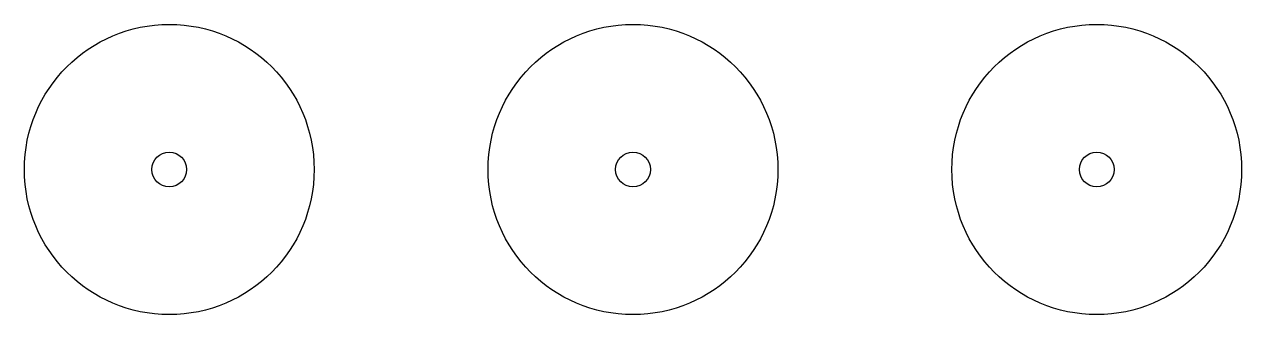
# Model space of a CAD drawing. Header units: millimetres. Extents: x -5 to 37, y -5 to 5.
import ezdxf

# ---------------------------------------------------------------- set-up
doc = ezdxf.new("R2010")
doc.units = ezdxf.units.MM
doc.layers.add('CUT_INNER', color=6, linetype='Continuous')
doc.layers.add('CUT_OUTER', color=1, linetype='Continuous')

msp = doc.modelspace()

# ---------------------------------------------------------------- linework, layer by layer
at = {"layer": 'CUT_INNER'}
for centre in [(0, 0), (16, 0), (32, 0)]:
    msp.add_circle(centre, 0.6, dxfattribs=at)
at = {"layer": 'CUT_OUTER'}
for centre in [(0, 0), (16, 0), (32, 0)]:
    msp.add_circle(centre, 5, dxfattribs=at)

doc.saveas('drawing.dxf')
